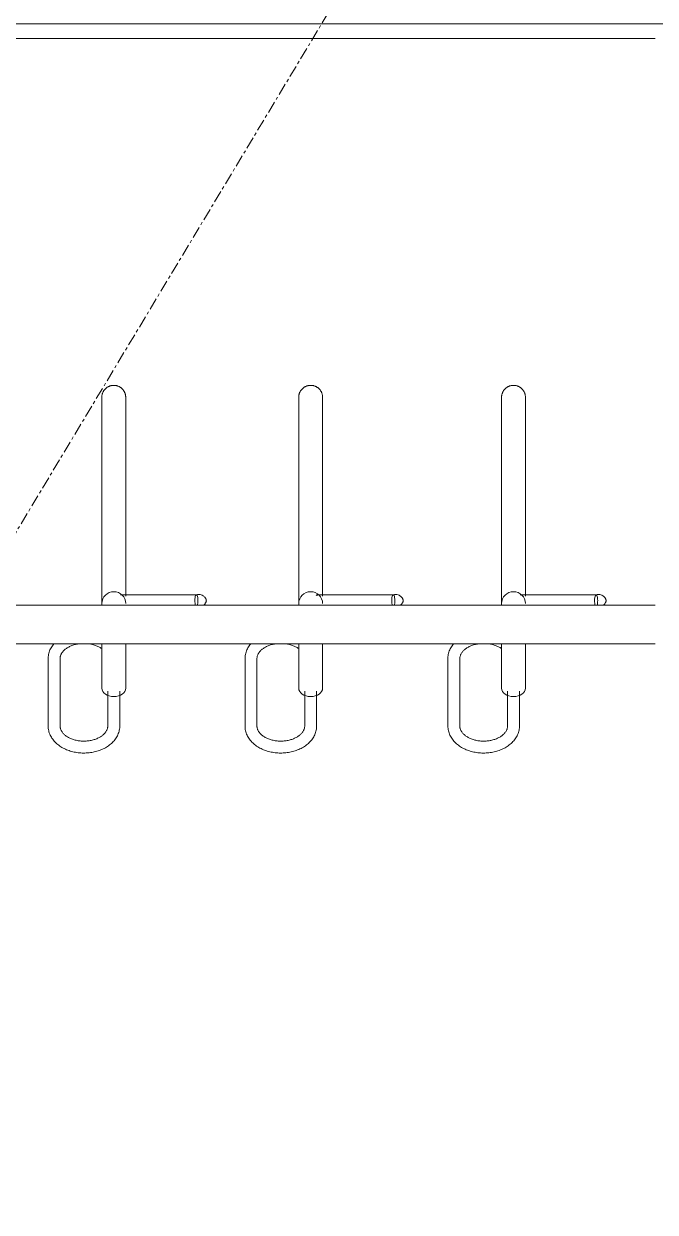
# Model space of a CAD drawing. Header units: inches. Extents: x 3268 to 7018, y 976 to 6708.
# Drawn here: x 4825.42 to 4851.88, y 3758.94 to 3808.77 of the extents above; entities that cross this region are included whole.
import ezdxf

# ---------------------------------------------------------------- set-up
doc = ezdxf.new("R2010")
doc.units = ezdxf.units.IN
doc.header["$MEASUREMENT"] = 0
doc.linetypes.add('Grid Line 1_2_', pattern=[0.875, 0.5, -0.125, 0.125, -0.125])
for name, color, linetype, lineweight in [('A-GENM', 13, 'Continuous', 9), ('A-WALL', 113, 'Continuous', 9), ('I-WALL', 2, 'Continuous', 9), ('S-GRID', 1, 'Continuous', 9)]:
    doc.layers.add(name, color=color, linetype=linetype, lineweight=lineweight)

# ---------------------------------------------------------------- blocks, each defined once
blk = doc.blocks.new('Bike File Wall - as Specified-6058706-Overall Retail Plan Opt 2')
at = {"layer": 'A-GENM'}
for p, q in [((4540.688, 3792.234), (4540.688, 3785.34)), ((4540.688, 3792.234), (4540.688, 3784.399)), ((4541.688, 3785.34), (4541.688, 3792.234)), ((4541.688, 3784.803), (4541.688, 3792.234)), ((4548.938, 3792.234), (4548.938, 3785.34)), ((4548.938, 3792.234), (4548.938, 3784.399)), ((4549.938, 3785.34), (4549.938, 3792.234)), ((4549.938, 3784.803), (4549.938, 3792.234)), ((4557.438, 3792.234), (4557.438, 3785.34)), ((4557.438, 3792.234), (4557.438, 3784.399)), ((4558.438, 3785.34), (4558.438, 3792.234)), ((4558.438, 3784.803), (4558.438, 3792.234)), ((4544.65, 3784.836), (4541.471, 3784.836)), ((4552.9, 3784.836), (4549.696, 3784.836)), ((4561.4, 3784.836), (4558.221, 3784.836)), ((4563.875, 3784.399), (4533.5, 3784.399)), ((4563.875, 3782.774), (4533.5, 3782.774)), ((4540.688, 3782.774), (4540.688, 3780.92)), ((4541.688, 3780.92), (4541.688, 3782.774)), ((4548.938, 3782.774), (4548.938, 3780.92)), ((4549.938, 3780.92), (4549.938, 3782.774)), ((4557.438, 3782.774), (4557.438, 3780.92)), ((4558.438, 3780.92), (4558.438, 3782.774)), ((4538.438, 3782.158), (4538.438, 3779.329)), ((4538.938, 3779.329), (4538.938, 3782.158)), ((4546.688, 3782.158), (4546.688, 3779.329)), ((4547.188, 3779.329), (4547.188, 3782.158)), ((4555.188, 3782.158), (4555.188, 3779.329)), ((4555.688, 3779.329), (4555.688, 3782.158)), ((4540.938, 3780.791), (4540.938, 3779.329)), ((4541.438, 3779.329), (4541.438, 3780.791)), ((4549.188, 3780.791), (4549.188, 3779.329)), ((4549.688, 3779.329), (4549.688, 3780.791)), ((4557.688, 3780.791), (4557.688, 3779.329)), ((4558.188, 3779.329), (4558.188, 3780.791))]:
    blk.add_line(p, q, dxfattribs=at)
at = {"layer": 'A-GENM', "flags": 128}
for points in [[(4540.688, 3793.113), (4540.688, 3793.133), (4540.689, 3793.153), (4540.691, 3793.173), (4540.694, 3793.192), (4540.698, 3793.212), (4540.702, 3793.232), (4540.707, 3793.251), (4540.713, 3793.27), (4540.72, 3793.289), (4540.727, 3793.307), (4540.735, 3793.326), (4540.744, 3793.344), (4540.754, 3793.361), (4540.764, 3793.378), (4540.775, 3793.395), (4540.787, 3793.411), (4540.799, 3793.427), (4540.812, 3793.442), (4540.825, 3793.457), (4540.839, 3793.471), (4540.854, 3793.485), (4540.869, 3793.498), (4540.885, 3793.511), (4540.901, 3793.522), (4540.918, 3793.533), (4540.935, 3793.544), (4540.952, 3793.554), (4540.97, 3793.563), (4540.988, 3793.571), (4541.007, 3793.579), (4541.025, 3793.586), (4541.044, 3793.592), (4541.064, 3793.597), (4541.083, 3793.602), (4541.103, 3793.605), (4541.123, 3793.608), (4541.143, 3793.611), (4541.162, 3793.612), (4541.182, 3793.613), (4541.202, 3793.613), (4541.222, 3793.612), (4541.242, 3793.61), (4541.262, 3793.607), (4541.282, 3793.604), (4541.301, 3793.6), (4541.321, 3793.595), (4541.34, 3793.589), (4541.359, 3793.583), (4541.378, 3793.575), (4541.396, 3793.567), (4541.414, 3793.559), (4541.432, 3793.549), (4541.449, 3793.539), (4541.466, 3793.528), (4541.482, 3793.517), (4541.498, 3793.505), (4541.513, 3793.492), (4541.528, 3793.479), (4541.543, 3793.465), (4541.557, 3793.45), (4541.57, 3793.435), (4541.582, 3793.42), (4541.594, 3793.404), (4541.606, 3793.387), (4541.616, 3793.37), (4541.626, 3793.353), (4541.636, 3793.335), (4541.644, 3793.317), (4541.652, 3793.299), (4541.659, 3793.28), (4541.665, 3793.261), (4541.671, 3793.242), (4541.676, 3793.223), (4541.68, 3793.203), (4541.683, 3793.183), (4541.685, 3793.163), (4541.687, 3793.144), (4541.688, 3793.124), (4541.688, 3793.113)], [(4548.938, 3793.113), (4548.938, 3793.133), (4548.939, 3793.153), (4548.941, 3793.173), (4548.944, 3793.192), (4548.948, 3793.212), (4548.952, 3793.232), (4548.957, 3793.251), (4548.963, 3793.27), (4548.97, 3793.289), (4548.977, 3793.307), (4548.985, 3793.326), (4548.994, 3793.344), (4549.004, 3793.361), (4549.014, 3793.378), (4549.025, 3793.395), (4549.037, 3793.411), (4549.049, 3793.427), (4549.062, 3793.442), (4549.075, 3793.457), (4549.089, 3793.471), (4549.104, 3793.485), (4549.119, 3793.498), (4549.135, 3793.511), (4549.151, 3793.522), (4549.168, 3793.533), (4549.185, 3793.544), (4549.202, 3793.554), (4549.22, 3793.563), (4549.238, 3793.571), (4549.257, 3793.579), (4549.275, 3793.586), (4549.294, 3793.592), (4549.314, 3793.597), (4549.333, 3793.602), (4549.353, 3793.605), (4549.373, 3793.608), (4549.393, 3793.611), (4549.412, 3793.612), (4549.432, 3793.613), (4549.452, 3793.613), (4549.472, 3793.612), (4549.492, 3793.61), (4549.512, 3793.607), (4549.532, 3793.604), (4549.551, 3793.6), (4549.571, 3793.595), (4549.59, 3793.589), (4549.609, 3793.583), (4549.628, 3793.575), (4549.646, 3793.567), (4549.664, 3793.559), (4549.682, 3793.549), (4549.699, 3793.539), (4549.716, 3793.528), (4549.732, 3793.517), (4549.748, 3793.505), (4549.763, 3793.492), (4549.778, 3793.479), (4549.793, 3793.465), (4549.807, 3793.45), (4549.82, 3793.435), (4549.832, 3793.42), (4549.844, 3793.404), (4549.856, 3793.387), (4549.866, 3793.37), (4549.876, 3793.353), (4549.886, 3793.335), (4549.894, 3793.317), (4549.902, 3793.299), (4549.909, 3793.28), (4549.915, 3793.261), (4549.921, 3793.242), (4549.926, 3793.223), (4549.93, 3793.203), (4549.933, 3793.183), (4549.935, 3793.163), (4549.937, 3793.144), (4549.938, 3793.124), (4549.938, 3793.113)], [(4557.438, 3793.113), (4557.438, 3793.133), (4557.439, 3793.153), (4557.441, 3793.173), (4557.444, 3793.192), (4557.448, 3793.212), (4557.452, 3793.232), (4557.457, 3793.251), (4557.463, 3793.27), (4557.47, 3793.289), (4557.477, 3793.307), (4557.485, 3793.326), (4557.494, 3793.344), (4557.504, 3793.361), (4557.514, 3793.378), (4557.525, 3793.395), (4557.537, 3793.411), (4557.549, 3793.427), (4557.562, 3793.442), (4557.575, 3793.457), (4557.589, 3793.471), (4557.604, 3793.485), (4557.619, 3793.498), (4557.635, 3793.511), (4557.651, 3793.522), (4557.668, 3793.533), (4557.685, 3793.544), (4557.702, 3793.554), (4557.72, 3793.563), (4557.738, 3793.571), (4557.757, 3793.579), (4557.775, 3793.586), (4557.794, 3793.592), (4557.814, 3793.597), (4557.833, 3793.602), (4557.853, 3793.605), (4557.873, 3793.608), (4557.893, 3793.611), (4557.912, 3793.612), (4557.932, 3793.613), (4557.952, 3793.613), (4557.972, 3793.612), (4557.992, 3793.61), (4558.012, 3793.607), (4558.032, 3793.604), (4558.051, 3793.6), (4558.071, 3793.595), (4558.09, 3793.589), (4558.109, 3793.583), (4558.128, 3793.575), (4558.146, 3793.567), (4558.164, 3793.559), (4558.182, 3793.549), (4558.199, 3793.539), (4558.216, 3793.528), (4558.232, 3793.517), (4558.248, 3793.505), (4558.263, 3793.492), (4558.278, 3793.479), (4558.293, 3793.465), (4558.307, 3793.45), (4558.32, 3793.435), (4558.332, 3793.42), (4558.344, 3793.404), (4558.356, 3793.387), (4558.366, 3793.37), (4558.376, 3793.353), (4558.386, 3793.335), (4558.394, 3793.317), (4558.402, 3793.299), (4558.409, 3793.28), (4558.415, 3793.261), (4558.421, 3793.242), (4558.426, 3793.223), (4558.43, 3793.203), (4558.433, 3793.183), (4558.435, 3793.163), (4558.437, 3793.144), (4558.438, 3793.124), (4558.438, 3793.113)], [(4540.688, 3792.234), (4540.688, 3792.317), (4540.688, 3792.397), (4540.688, 3792.473), (4540.688, 3792.545), (4540.688, 3792.613), (4540.688, 3792.677), (4540.688, 3792.738), (4540.688, 3792.794), (4540.688, 3792.845), (4540.688, 3792.893), (4540.688, 3792.936), (4540.688, 3792.974), (4540.688, 3793.008), (4540.688, 3793.037), (4540.688, 3793.061), (4540.688, 3793.081), (4540.688, 3793.096), (4540.688, 3793.106), (4540.688, 3793.112), (4540.688, 3793.113)], [(4540.688, 3793.113), (4540.688, 3793.11), (4540.688, 3793.103), (4540.688, 3793.091), (4540.688, 3793.074), (4540.688, 3793.053), (4540.688, 3793.027), (4540.688, 3792.996), (4540.688, 3792.96), (4540.688, 3792.92), (4540.688, 3792.876), (4540.688, 3792.827), (4540.688, 3792.774), (4540.688, 3792.716), (4540.688, 3792.654), (4540.688, 3792.589), (4540.688, 3792.519), (4540.688, 3792.445), (4540.688, 3792.368), (4540.688, 3792.287), (4540.688, 3792.234)], [(4541.688, 3792.234), (4541.688, 3792.317), (4541.688, 3792.397), (4541.688, 3792.473), (4541.688, 3792.545), (4541.688, 3792.613), (4541.688, 3792.677), (4541.688, 3792.738), (4541.688, 3792.794), (4541.688, 3792.845), (4541.688, 3792.893), (4541.688, 3792.936), (4541.688, 3792.974), (4541.688, 3793.008), (4541.688, 3793.037), (4541.688, 3793.061), (4541.688, 3793.081), (4541.688, 3793.096), (4541.688, 3793.106), (4541.688, 3793.112), (4541.688, 3793.113)], [(4541.688, 3793.113), (4541.688, 3793.11), (4541.688, 3793.103), (4541.688, 3793.091), (4541.688, 3793.074), (4541.688, 3793.053), (4541.688, 3793.027), (4541.688, 3792.996), (4541.688, 3792.96), (4541.688, 3792.92), (4541.688, 3792.876), (4541.688, 3792.827), (4541.688, 3792.774), (4541.688, 3792.716), (4541.688, 3792.654), (4541.688, 3792.589), (4541.688, 3792.519), (4541.688, 3792.445), (4541.688, 3792.368), (4541.688, 3792.287), (4541.688, 3792.234)], [(4548.938, 3792.234), (4548.938, 3792.317), (4548.938, 3792.397), (4548.938, 3792.473), (4548.938, 3792.545), (4548.938, 3792.613), (4548.938, 3792.677), (4548.938, 3792.738), (4548.938, 3792.794), (4548.938, 3792.845), (4548.938, 3792.893), (4548.938, 3792.936), (4548.938, 3792.974), (4548.938, 3793.008), (4548.938, 3793.037), (4548.938, 3793.061), (4548.938, 3793.081), (4548.938, 3793.096), (4548.938, 3793.106), (4548.938, 3793.112), (4548.938, 3793.113)], [(4548.938, 3793.113), (4548.938, 3793.11), (4548.938, 3793.103), (4548.938, 3793.091), (4548.938, 3793.074), (4548.938, 3793.053), (4548.938, 3793.027), (4548.938, 3792.996), (4548.938, 3792.96), (4548.938, 3792.92), (4548.938, 3792.876), (4548.938, 3792.827), (4548.938, 3792.774), (4548.938, 3792.716), (4548.938, 3792.654), (4548.938, 3792.589), (4548.938, 3792.519), (4548.938, 3792.445), (4548.938, 3792.368), (4548.938, 3792.287), (4548.938, 3792.234)], [(4549.938, 3792.234), (4549.938, 3792.317), (4549.938, 3792.397), (4549.938, 3792.473), (4549.938, 3792.545), (4549.938, 3792.613), (4549.938, 3792.677), (4549.938, 3792.738), (4549.938, 3792.794), (4549.938, 3792.845), (4549.938, 3792.893), (4549.938, 3792.936), (4549.938, 3792.974), (4549.938, 3793.008), (4549.938, 3793.037), (4549.938, 3793.061), (4549.938, 3793.081), (4549.938, 3793.096), (4549.938, 3793.106), (4549.938, 3793.112), (4549.938, 3793.113)], [(4549.938, 3793.113), (4549.938, 3793.11), (4549.938, 3793.103), (4549.938, 3793.091), (4549.938, 3793.074), (4549.938, 3793.053), (4549.938, 3793.027), (4549.938, 3792.996), (4549.938, 3792.96), (4549.938, 3792.92), (4549.938, 3792.876), (4549.938, 3792.827), (4549.938, 3792.774), (4549.938, 3792.716), (4549.938, 3792.654), (4549.938, 3792.589), (4549.938, 3792.519), (4549.938, 3792.445), (4549.938, 3792.368), (4549.938, 3792.287), (4549.938, 3792.234)], [(4557.438, 3792.234), (4557.438, 3792.317), (4557.438, 3792.397), (4557.438, 3792.473), (4557.438, 3792.545), (4557.438, 3792.613), (4557.438, 3792.677), (4557.438, 3792.738), (4557.438, 3792.794), (4557.438, 3792.845), (4557.438, 3792.893), (4557.438, 3792.936), (4557.438, 3792.974), (4557.438, 3793.008), (4557.438, 3793.037), (4557.438, 3793.061), (4557.438, 3793.081), (4557.438, 3793.096), (4557.438, 3793.106), (4557.438, 3793.112), (4557.438, 3793.113)], [(4557.438, 3793.113), (4557.438, 3793.11), (4557.438, 3793.103), (4557.438, 3793.091), (4557.438, 3793.074), (4557.438, 3793.053), (4557.438, 3793.027), (4557.438, 3792.996), (4557.438, 3792.96), (4557.438, 3792.92), (4557.438, 3792.876), (4557.438, 3792.827), (4557.438, 3792.774), (4557.438, 3792.716), (4557.438, 3792.654), (4557.438, 3792.589), (4557.438, 3792.519), (4557.438, 3792.445), (4557.438, 3792.368), (4557.438, 3792.287), (4557.438, 3792.234)], [(4558.438, 3792.234), (4558.438, 3792.317), (4558.438, 3792.397), (4558.438, 3792.473), (4558.438, 3792.545), (4558.438, 3792.613), (4558.438, 3792.677), (4558.438, 3792.738), (4558.438, 3792.794), (4558.438, 3792.845), (4558.438, 3792.893), (4558.438, 3792.936), (4558.438, 3792.974), (4558.438, 3793.008), (4558.438, 3793.037), (4558.438, 3793.061), (4558.438, 3793.081), (4558.438, 3793.096), (4558.438, 3793.106), (4558.438, 3793.112), (4558.438, 3793.113)], [(4558.438, 3793.113), (4558.438, 3793.11), (4558.438, 3793.103), (4558.438, 3793.091), (4558.438, 3793.074), (4558.438, 3793.053), (4558.438, 3793.027), (4558.438, 3792.996), (4558.438, 3792.96), (4558.438, 3792.92), (4558.438, 3792.876), (4558.438, 3792.827), (4558.438, 3792.774), (4558.438, 3792.716), (4558.438, 3792.654), (4558.438, 3792.589), (4558.438, 3792.519), (4558.438, 3792.445), (4558.438, 3792.368), (4558.438, 3792.287), (4558.438, 3792.234)], [(4540.688, 3784.521), (4540.688, 3784.547), (4540.688, 3784.578), (4540.688, 3784.613), (4540.688, 3784.653), (4540.688, 3784.698), (4540.688, 3784.747), (4540.688, 3784.8), (4540.688, 3784.858), (4540.688, 3784.919), (4540.688, 3784.985), (4540.688, 3785.055), (4540.688, 3785.128), (4540.688, 3785.206), (4540.688, 3785.287), (4540.688, 3785.34)], [(4541.688, 3785.34), (4541.688, 3785.257), (4541.688, 3785.177), (4541.688, 3785.101), (4541.688, 3785.029), (4541.688, 3784.961), (4541.688, 3784.896), (4541.688, 3784.836), (4541.688, 3784.78)], [(4548.938, 3784.698), (4548.938, 3784.747), (4548.938, 3784.8), (4548.938, 3784.858), (4548.938, 3784.919), (4548.938, 3784.985), (4548.938, 3785.055), (4548.938, 3785.128), (4548.938, 3785.206), (4548.938, 3785.287), (4548.938, 3785.34)], [(4549.938, 3785.34), (4549.938, 3785.257), (4549.938, 3785.177), (4549.938, 3785.101), (4549.938, 3785.029), (4549.938, 3784.961), (4549.938, 3784.896), (4549.938, 3784.836), (4549.938, 3784.78)], [(4557.438, 3784.521), (4557.438, 3784.547), (4557.438, 3784.578), (4557.438, 3784.613), (4557.438, 3784.653), (4557.438, 3784.698), (4557.438, 3784.747), (4557.438, 3784.8), (4557.438, 3784.858), (4557.438, 3784.919), (4557.438, 3784.985), (4557.438, 3785.055), (4557.438, 3785.128), (4557.438, 3785.206), (4557.438, 3785.287), (4557.438, 3785.34)], [(4558.438, 3785.34), (4558.438, 3785.257), (4558.438, 3785.177), (4558.438, 3785.101), (4558.438, 3785.029), (4558.438, 3784.961), (4558.438, 3784.896), (4558.438, 3784.836), (4558.438, 3784.78)], [(4544.646, 3784.835), (4544.696, 3784.846), (4544.75, 3784.848), (4544.802, 3784.842), (4544.851, 3784.83), (4544.893, 3784.812), (4544.929, 3784.792), (4544.957, 3784.77), (4544.98, 3784.75), (4544.998, 3784.731), (4545.013, 3784.713), (4545.024, 3784.698), (4545.033, 3784.684), (4545.04, 3784.671), (4545.045, 3784.66), (4545.05, 3784.65), (4545.054, 3784.642), (4545.057, 3784.634), (4545.059, 3784.627), (4545.061, 3784.622), (4545.062, 3784.616), (4545.064, 3784.612), (4545.065, 3784.608), (4545.066, 3784.604), (4545.066, 3784.601), (4545.067, 3784.598), (4545.067, 3784.596), (4545.068, 3784.594), (4545.068, 3784.593), (4545.068, 3784.591), (4545.068, 3784.59), (4545.068, 3784.589), (4545.068, 3784.588), (4545.068, 3784.588), (4545.069, 3784.587), (4545.069, 3784.587)], [(4552.896, 3784.835), (4552.946, 3784.846), (4553, 3784.848), (4553.052, 3784.842), (4553.101, 3784.83), (4553.143, 3784.812), (4553.179, 3784.792), (4553.207, 3784.77), (4553.23, 3784.75), (4553.248, 3784.731), (4553.263, 3784.713), (4553.274, 3784.698), (4553.283, 3784.684), (4553.29, 3784.671), (4553.295, 3784.66), (4553.3, 3784.65), (4553.304, 3784.642), (4553.307, 3784.634), (4553.309, 3784.627), (4553.311, 3784.622), (4553.312, 3784.616), (4553.314, 3784.612), (4553.315, 3784.608), (4553.316, 3784.604), (4553.316, 3784.601), (4553.317, 3784.598), (4553.317, 3784.596), (4553.318, 3784.594), (4553.318, 3784.593), (4553.318, 3784.591), (4553.318, 3784.59), (4553.318, 3784.589), (4553.318, 3784.588), (4553.318, 3784.588), (4553.319, 3784.587), (4553.319, 3784.587)], [(4561.396, 3784.835), (4561.446, 3784.846), (4561.5, 3784.848), (4561.552, 3784.842), (4561.601, 3784.83), (4561.643, 3784.812), (4561.679, 3784.792), (4561.707, 3784.77), (4561.73, 3784.75), (4561.748, 3784.731), (4561.763, 3784.713), (4561.774, 3784.698), (4561.783, 3784.684), (4561.79, 3784.671), (4561.795, 3784.66), (4561.8, 3784.65), (4561.804, 3784.642), (4561.807, 3784.634), (4561.809, 3784.627), (4561.811, 3784.622), (4561.812, 3784.616), (4561.814, 3784.612), (4561.815, 3784.608), (4561.816, 3784.604), (4561.816, 3784.601), (4561.817, 3784.598), (4561.817, 3784.596), (4561.818, 3784.594), (4561.818, 3784.593), (4561.818, 3784.591), (4561.818, 3784.59), (4561.818, 3784.589), (4561.818, 3784.588), (4561.818, 3784.588), (4561.819, 3784.587), (4561.819, 3784.587)], [(4540.693, 3784.391), (4540.69, 3784.41), (4540.689, 3784.43), (4540.688, 3784.45), (4540.688, 3784.461)], [(4544.957, 3784.402), (4544.98, 3784.422), (4544.998, 3784.441), (4545.013, 3784.459), (4545.024, 3784.474), (4545.033, 3784.488), (4545.04, 3784.501), (4545.045, 3784.512), (4545.05, 3784.522), (4545.054, 3784.53), (4545.057, 3784.538), (4545.059, 3784.545), (4545.061, 3784.551), (4545.062, 3784.556), (4545.064, 3784.56), (4545.065, 3784.564), (4545.066, 3784.568), (4545.066, 3784.571), (4545.067, 3784.574), (4545.067, 3784.576), (4545.068, 3784.578), (4545.068, 3784.58), (4545.068, 3784.581), (4545.068, 3784.582), (4545.068, 3784.583), (4545.068, 3784.584), (4545.068, 3784.585), (4545.069, 3784.585), (4545.069, 3784.585)], [(4549.938, 3784.566), (4549.938, 3784.537), (4549.938, 3784.512)], [(4553.207, 3784.402), (4553.23, 3784.422), (4553.248, 3784.441), (4553.263, 3784.459), (4553.274, 3784.474), (4553.283, 3784.488), (4553.29, 3784.501), (4553.295, 3784.512), (4553.3, 3784.522), (4553.304, 3784.53), (4553.307, 3784.538), (4553.309, 3784.545), (4553.311, 3784.551), (4553.312, 3784.556), (4553.314, 3784.56), (4553.315, 3784.564), (4553.316, 3784.568), (4553.316, 3784.571), (4553.317, 3784.574), (4553.317, 3784.576), (4553.318, 3784.578), (4553.318, 3784.58), (4553.318, 3784.581), (4553.318, 3784.582), (4553.318, 3784.583), (4553.318, 3784.584), (4553.318, 3784.585), (4553.319, 3784.585), (4553.319, 3784.585)], [(4557.443, 3784.391), (4557.44, 3784.41), (4557.439, 3784.43), (4557.438, 3784.45), (4557.438, 3784.461)], [(4561.707, 3784.402), (4561.73, 3784.422), (4561.748, 3784.441), (4561.763, 3784.459), (4561.774, 3784.474), (4561.783, 3784.488), (4561.79, 3784.501), (4561.795, 3784.512), (4561.8, 3784.522), (4561.804, 3784.53), (4561.807, 3784.538), (4561.809, 3784.545), (4561.811, 3784.551), (4561.812, 3784.556), (4561.814, 3784.56), (4561.815, 3784.564), (4561.816, 3784.568), (4561.816, 3784.571), (4561.817, 3784.574), (4561.817, 3784.576), (4561.818, 3784.578), (4561.818, 3784.58), (4561.818, 3784.581), (4561.818, 3784.582), (4561.818, 3784.583), (4561.818, 3784.584), (4561.818, 3784.585), (4561.819, 3784.585), (4561.819, 3784.585)], [(4538.676, 3782.775), (4538.644, 3782.736), (4538.614, 3782.695), (4538.586, 3782.653), (4538.56, 3782.61), (4538.537, 3782.566), (4538.515, 3782.521), (4538.497, 3782.475), (4538.48, 3782.428), (4538.466, 3782.38), (4538.455, 3782.332), (4538.447, 3782.283), (4538.441, 3782.234), (4538.438, 3782.184), (4538.438, 3782.158)], [(4538.938, 3782.158), (4538.938, 3782.179), (4538.94, 3782.2), (4538.943, 3782.222), (4538.948, 3782.243), (4538.953, 3782.264), (4538.96, 3782.286), (4538.968, 3782.308), (4538.978, 3782.33), (4538.989, 3782.352), (4539.001, 3782.374), (4539.015, 3782.396), (4539.03, 3782.418), (4539.047, 3782.44), (4539.066, 3782.461), (4539.086, 3782.483), (4539.107, 3782.504), (4539.13, 3782.525), (4539.155, 3782.546), (4539.181, 3782.566), (4539.208, 3782.586), (4539.237, 3782.605), (4539.268, 3782.623), (4539.299, 3782.641), (4539.332, 3782.658), (4539.366, 3782.674), (4539.401, 3782.689), (4539.437, 3782.703), (4539.474, 3782.717), (4539.512, 3782.729), (4539.551, 3782.741), (4539.591, 3782.751), (4539.631, 3782.76), (4539.672, 3782.768), (4539.714, 3782.775)], [(4540.181, 3782.772), (4540.222, 3782.764), (4540.263, 3782.756), (4540.303, 3782.746), (4540.343, 3782.735), (4540.381, 3782.724), (4540.419, 3782.711), (4540.455, 3782.697), (4540.491, 3782.682), (4540.526, 3782.667), (4540.559, 3782.65), (4540.591, 3782.633), (4540.622, 3782.615), (4540.652, 3782.596), (4540.68, 3782.577)], [(4546.926, 3782.775), (4546.894, 3782.736), (4546.864, 3782.695), (4546.836, 3782.653), (4546.81, 3782.61), (4546.787, 3782.566), (4546.765, 3782.521), (4546.747, 3782.475), (4546.73, 3782.428), (4546.716, 3782.38), (4546.705, 3782.332), (4546.697, 3782.283), (4546.691, 3782.234), (4546.688, 3782.184), (4546.688, 3782.158)], [(4547.188, 3782.158), (4547.188, 3782.179), (4547.19, 3782.2), (4547.193, 3782.222), (4547.198, 3782.243), (4547.203, 3782.264), (4547.21, 3782.286), (4547.218, 3782.308), (4547.228, 3782.33), (4547.239, 3782.352), (4547.251, 3782.374), (4547.265, 3782.396), (4547.28, 3782.418), (4547.297, 3782.44), (4547.316, 3782.461), (4547.336, 3782.483), (4547.357, 3782.504), (4547.38, 3782.525), (4547.405, 3782.546), (4547.431, 3782.566), (4547.458, 3782.586), (4547.487, 3782.605), (4547.518, 3782.623), (4547.549, 3782.641), (4547.582, 3782.658), (4547.616, 3782.674), (4547.651, 3782.689), (4547.687, 3782.703), (4547.724, 3782.717), (4547.762, 3782.729), (4547.801, 3782.741), (4547.841, 3782.751), (4547.881, 3782.76), (4547.922, 3782.768), (4547.964, 3782.775)], [(4548.431, 3782.772), (4548.472, 3782.764), (4548.513, 3782.756), (4548.553, 3782.746), (4548.593, 3782.735), (4548.631, 3782.724), (4548.669, 3782.711), (4548.705, 3782.697), (4548.741, 3782.682), (4548.776, 3782.667), (4548.809, 3782.65), (4548.841, 3782.633), (4548.872, 3782.615), (4548.902, 3782.596), (4548.93, 3782.577)], [(4555.426, 3782.775), (4555.394, 3782.736), (4555.364, 3782.695), (4555.336, 3782.653), (4555.31, 3782.61), (4555.287, 3782.566), (4555.265, 3782.521), (4555.247, 3782.475), (4555.23, 3782.428), (4555.216, 3782.38), (4555.205, 3782.332), (4555.197, 3782.283), (4555.191, 3782.234), (4555.188, 3782.184), (4555.188, 3782.158)], [(4555.688, 3782.158), (4555.688, 3782.179), (4555.69, 3782.2), (4555.693, 3782.222), (4555.698, 3782.243), (4555.703, 3782.264), (4555.71, 3782.286), (4555.718, 3782.308), (4555.728, 3782.33), (4555.739, 3782.352), (4555.751, 3782.374), (4555.765, 3782.396), (4555.78, 3782.418), (4555.797, 3782.44), (4555.816, 3782.461), (4555.836, 3782.483), (4555.857, 3782.504), (4555.88, 3782.525), (4555.905, 3782.546), (4555.931, 3782.566), (4555.958, 3782.586), (4555.987, 3782.605), (4556.018, 3782.623), (4556.049, 3782.641), (4556.082, 3782.658), (4556.116, 3782.674), (4556.151, 3782.689), (4556.187, 3782.703), (4556.224, 3782.717), (4556.262, 3782.729), (4556.301, 3782.741), (4556.341, 3782.751), (4556.381, 3782.76), (4556.422, 3782.768), (4556.464, 3782.775)], [(4556.931, 3782.772), (4556.972, 3782.764), (4557.013, 3782.756), (4557.053, 3782.746), (4557.093, 3782.735), (4557.131, 3782.724), (4557.169, 3782.711), (4557.205, 3782.697), (4557.241, 3782.682), (4557.276, 3782.667), (4557.309, 3782.65), (4557.341, 3782.633), (4557.372, 3782.615), (4557.402, 3782.596), (4557.43, 3782.577)], [(4538.438, 3779.329), (4538.439, 3779.28), (4538.443, 3779.231), (4538.45, 3779.182), (4538.46, 3779.133), (4538.472, 3779.085), (4538.487, 3779.037), (4538.505, 3778.991), (4538.525, 3778.945), (4538.547, 3778.901), (4538.572, 3778.857), (4538.599, 3778.814), (4538.628, 3778.773), (4538.659, 3778.733), (4538.692, 3778.694), (4538.727, 3778.656), (4538.763, 3778.62), (4538.801, 3778.585), (4538.841, 3778.552), (4538.883, 3778.52), (4538.925, 3778.489), (4538.97, 3778.46), (4539.015, 3778.432), (4539.062, 3778.406), (4539.11, 3778.381), (4539.159, 3778.358), (4539.209, 3778.336), (4539.26, 3778.316), (4539.312, 3778.297), (4539.365, 3778.28), (4539.419, 3778.264), (4539.473, 3778.25), (4539.528, 3778.238), (4539.583, 3778.227), (4539.639, 3778.218), (4539.695, 3778.21), (4539.752, 3778.204), (4539.808, 3778.2), (4539.865, 3778.197), (4539.922, 3778.196), (4539.98, 3778.196), (4540.037, 3778.198), (4540.093, 3778.201), (4540.15, 3778.207), (4540.206, 3778.214), (4540.263, 3778.222), (4540.318, 3778.232), (4540.373, 3778.244), (4540.428, 3778.257), (4540.482, 3778.271), (4540.535, 3778.288), (4540.587, 3778.306), (4540.639, 3778.325), (4540.69, 3778.346), (4540.739, 3778.368), (4540.788, 3778.392), (4540.835, 3778.418), (4540.882, 3778.445), (4540.927, 3778.473), (4540.97, 3778.503), (4541.012, 3778.534), (4541.053, 3778.567), (4541.092, 3778.601), (4541.13, 3778.637), (4541.165, 3778.674), (4541.199, 3778.712), (4541.231, 3778.751), (4541.261, 3778.792), (4541.29, 3778.834), (4541.315, 3778.877), (4541.339, 3778.921), (4541.36, 3778.966), (4541.379, 3779.012), (4541.395, 3779.059), (4541.409, 3779.107), (4541.42, 3779.155), (4541.429, 3779.204), (4541.435, 3779.253), (4541.437, 3779.303), (4541.438, 3779.329)], [(4540.938, 3779.329), (4540.937, 3779.308), (4540.935, 3779.287), (4540.932, 3779.266), (4540.928, 3779.244), (4540.923, 3779.223), (4540.916, 3779.201), (4540.908, 3779.179), (4540.898, 3779.157), (4540.887, 3779.135), (4540.875, 3779.113), (4540.861, 3779.091), (4540.845, 3779.069), (4540.828, 3779.047), (4540.81, 3779.026), (4540.79, 3779.004), (4540.768, 3778.983), (4540.745, 3778.962), (4540.721, 3778.941), (4540.695, 3778.921), (4540.667, 3778.901), (4540.638, 3778.882), (4540.608, 3778.864), (4540.577, 3778.846), (4540.544, 3778.829), (4540.51, 3778.813), (4540.475, 3778.798), (4540.439, 3778.784), (4540.401, 3778.77), (4540.363, 3778.758), (4540.325, 3778.747), (4540.285, 3778.736), (4540.244, 3778.727), (4540.203, 3778.719), (4540.162, 3778.712), (4540.12, 3778.706), (4540.078, 3778.702), (4540.035, 3778.699), (4539.992, 3778.696), (4539.949, 3778.696), (4539.907, 3778.696), (4539.864, 3778.697), (4539.821, 3778.7), (4539.778, 3778.704), (4539.736, 3778.709), (4539.695, 3778.715), (4539.653, 3778.723), (4539.613, 3778.731), (4539.572, 3778.741), (4539.533, 3778.752), (4539.495, 3778.763), (4539.457, 3778.776), (4539.42, 3778.79), (4539.385, 3778.805), (4539.35, 3778.821), (4539.317, 3778.837), (4539.284, 3778.854), (4539.253, 3778.872), (4539.224, 3778.891), (4539.196, 3778.91), (4539.169, 3778.93), (4539.144, 3778.951), (4539.12, 3778.971), (4539.097, 3778.993), (4539.076, 3779.014), (4539.057, 3779.036), (4539.039, 3779.058), (4539.023, 3779.08), (4539.008, 3779.102), (4538.995, 3779.124), (4538.983, 3779.146), (4538.973, 3779.167), (4538.964, 3779.189), (4538.957, 3779.211), (4538.95, 3779.233), (4538.945, 3779.254), (4538.942, 3779.275), (4538.939, 3779.297), (4538.938, 3779.318), (4538.938, 3779.329)], [(4546.688, 3779.329), (4546.689, 3779.28), (4546.693, 3779.231), (4546.7, 3779.182), (4546.71, 3779.133), (4546.722, 3779.085), (4546.737, 3779.037), (4546.755, 3778.991), (4546.775, 3778.945), (4546.797, 3778.901), (4546.822, 3778.857), (4546.849, 3778.814), (4546.878, 3778.773), (4546.909, 3778.733), (4546.942, 3778.694), (4546.977, 3778.656), (4547.013, 3778.62), (4547.051, 3778.585), (4547.091, 3778.552), (4547.133, 3778.52), (4547.175, 3778.489), (4547.22, 3778.46), (4547.265, 3778.432), (4547.312, 3778.406), (4547.36, 3778.381), (4547.409, 3778.358), (4547.459, 3778.336), (4547.51, 3778.316), (4547.562, 3778.297), (4547.615, 3778.28), (4547.669, 3778.264), (4547.723, 3778.25), (4547.778, 3778.238), (4547.833, 3778.227), (4547.889, 3778.218), (4547.945, 3778.21), (4548.002, 3778.204), (4548.058, 3778.2), (4548.115, 3778.197), (4548.172, 3778.196), (4548.23, 3778.196), (4548.287, 3778.198), (4548.343, 3778.201), (4548.4, 3778.207), (4548.456, 3778.214), (4548.513, 3778.222), (4548.568, 3778.232), (4548.623, 3778.244), (4548.678, 3778.257), (4548.732, 3778.271), (4548.785, 3778.288), (4548.837, 3778.306), (4548.889, 3778.325), (4548.94, 3778.346), (4548.989, 3778.368), (4549.038, 3778.392), (4549.085, 3778.418), (4549.132, 3778.445), (4549.177, 3778.473), (4549.22, 3778.503), (4549.262, 3778.534), (4549.303, 3778.567), (4549.342, 3778.601), (4549.38, 3778.637), (4549.415, 3778.674), (4549.449, 3778.712), (4549.481, 3778.751), (4549.511, 3778.792), (4549.54, 3778.834), (4549.565, 3778.877), (4549.589, 3778.921), (4549.61, 3778.966), (4549.629, 3779.012), (4549.645, 3779.059), (4549.659, 3779.107), (4549.67, 3779.155), (4549.679, 3779.204), (4549.685, 3779.253), (4549.687, 3779.303), (4549.688, 3779.329)], [(4549.188, 3779.329), (4549.187, 3779.308), (4549.185, 3779.287), (4549.182, 3779.266), (4549.178, 3779.244), (4549.173, 3779.223), (4549.166, 3779.201), (4549.158, 3779.179), (4549.148, 3779.157), (4549.137, 3779.135), (4549.125, 3779.113), (4549.111, 3779.091), (4549.095, 3779.069), (4549.078, 3779.047), (4549.06, 3779.026), (4549.04, 3779.004), (4549.018, 3778.983), (4548.995, 3778.962), (4548.971, 3778.941), (4548.945, 3778.921), (4548.917, 3778.901), (4548.888, 3778.882), (4548.858, 3778.864), (4548.827, 3778.846), (4548.794, 3778.829), (4548.76, 3778.813), (4548.725, 3778.798), (4548.689, 3778.784), (4548.651, 3778.77), (4548.613, 3778.758), (4548.575, 3778.747), (4548.535, 3778.736), (4548.494, 3778.727), (4548.453, 3778.719), (4548.412, 3778.712), (4548.37, 3778.706), (4548.328, 3778.702), (4548.285, 3778.699), (4548.242, 3778.696), (4548.199, 3778.696), (4548.157, 3778.696), (4548.114, 3778.697), (4548.071, 3778.7), (4548.028, 3778.704), (4547.986, 3778.709), (4547.945, 3778.715), (4547.903, 3778.723), (4547.863, 3778.731), (4547.822, 3778.741), (4547.783, 3778.752), (4547.745, 3778.763), (4547.707, 3778.776), (4547.67, 3778.79), (4547.635, 3778.805), (4547.6, 3778.821), (4547.567, 3778.837), (4547.534, 3778.854), (4547.503, 3778.872), (4547.474, 3778.891), (4547.446, 3778.91), (4547.419, 3778.93), (4547.394, 3778.951), (4547.37, 3778.971), (4547.347, 3778.993), (4547.326, 3779.014), (4547.307, 3779.036), (4547.289, 3779.058), (4547.273, 3779.08), (4547.258, 3779.102), (4547.245, 3779.124), (4547.233, 3779.146), (4547.223, 3779.167), (4547.214, 3779.189), (4547.207, 3779.211), (4547.2, 3779.233), (4547.195, 3779.254), (4547.192, 3779.275), (4547.189, 3779.297), (4547.188, 3779.318), (4547.188, 3779.329)], [(4555.188, 3779.329), (4555.189, 3779.28), (4555.193, 3779.231), (4555.2, 3779.182), (4555.21, 3779.133), (4555.222, 3779.085), (4555.237, 3779.037), (4555.255, 3778.991), (4555.275, 3778.945), (4555.297, 3778.901), (4555.322, 3778.857), (4555.349, 3778.814), (4555.378, 3778.773), (4555.409, 3778.733), (4555.442, 3778.694), (4555.477, 3778.656), (4555.513, 3778.62), (4555.551, 3778.585), (4555.591, 3778.552), (4555.633, 3778.52), (4555.675, 3778.489), (4555.72, 3778.46), (4555.765, 3778.432), (4555.812, 3778.406), (4555.86, 3778.381), (4555.909, 3778.358), (4555.959, 3778.336), (4556.01, 3778.316), (4556.062, 3778.297), (4556.115, 3778.28), (4556.169, 3778.264), (4556.223, 3778.25), (4556.278, 3778.238), (4556.333, 3778.227), (4556.389, 3778.218), (4556.445, 3778.21), (4556.502, 3778.204), (4556.558, 3778.2), (4556.615, 3778.197), (4556.672, 3778.196), (4556.73, 3778.196), (4556.787, 3778.198), (4556.843, 3778.201), (4556.9, 3778.207), (4556.956, 3778.214), (4557.013, 3778.222), (4557.068, 3778.232), (4557.123, 3778.244), (4557.178, 3778.257), (4557.232, 3778.271), (4557.285, 3778.288), (4557.337, 3778.306), (4557.389, 3778.325), (4557.44, 3778.346), (4557.489, 3778.368), (4557.538, 3778.392), (4557.585, 3778.418), (4557.632, 3778.445), (4557.677, 3778.473), (4557.72, 3778.503), (4557.762, 3778.534), (4557.803, 3778.567), (4557.842, 3778.601), (4557.88, 3778.637), (4557.915, 3778.674), (4557.949, 3778.712), (4557.981, 3778.751), (4558.011, 3778.792), (4558.04, 3778.834), (4558.065, 3778.877), (4558.089, 3778.921), (4558.11, 3778.966), (4558.129, 3779.012), (4558.145, 3779.059), (4558.159, 3779.107), (4558.17, 3779.155), (4558.179, 3779.204), (4558.185, 3779.253), (4558.187, 3779.303), (4558.188, 3779.329)], [(4557.688, 3779.329), (4557.687, 3779.308), (4557.685, 3779.287), (4557.682, 3779.266), (4557.678, 3779.244), (4557.673, 3779.223), (4557.666, 3779.201), (4557.658, 3779.179), (4557.648, 3779.157), (4557.637, 3779.135), (4557.625, 3779.113), (4557.611, 3779.091), (4557.595, 3779.069), (4557.578, 3779.047), (4557.56, 3779.026), (4557.54, 3779.004), (4557.518, 3778.983), (4557.495, 3778.962), (4557.471, 3778.941), (4557.445, 3778.921), (4557.417, 3778.901), (4557.388, 3778.882), (4557.358, 3778.864), (4557.327, 3778.846), (4557.294, 3778.829), (4557.26, 3778.813), (4557.225, 3778.798), (4557.189, 3778.784), (4557.151, 3778.77), (4557.113, 3778.758), (4557.075, 3778.747), (4557.035, 3778.736), (4556.994, 3778.727), (4556.953, 3778.719), (4556.912, 3778.712), (4556.87, 3778.706), (4556.828, 3778.702), (4556.785, 3778.699), (4556.742, 3778.696), (4556.699, 3778.696), (4556.657, 3778.696), (4556.614, 3778.697), (4556.571, 3778.7), (4556.528, 3778.704), (4556.486, 3778.709), (4556.445, 3778.715), (4556.403, 3778.723), (4556.363, 3778.731), (4556.322, 3778.741), (4556.283, 3778.752), (4556.245, 3778.763), (4556.207, 3778.776), (4556.17, 3778.79), (4556.135, 3778.805), (4556.1, 3778.821), (4556.067, 3778.837), (4556.034, 3778.854), (4556.003, 3778.872), (4555.974, 3778.891), (4555.946, 3778.91), (4555.919, 3778.93), (4555.894, 3778.951), (4555.87, 3778.971), (4555.847, 3778.993), (4555.826, 3779.014), (4555.807, 3779.036), (4555.789, 3779.058), (4555.773, 3779.08), (4555.758, 3779.102), (4555.745, 3779.124), (4555.733, 3779.146), (4555.723, 3779.167), (4555.714, 3779.189), (4555.707, 3779.211), (4555.7, 3779.233), (4555.695, 3779.254), (4555.692, 3779.275), (4555.689, 3779.297), (4555.688, 3779.318), (4555.688, 3779.329)]]:
    blk.add_lwpolyline(points, dxfattribs=at)
at = {"layer": 'A-GENM'}
for centre in [(4541.188, 3784.461), (4549.438, 3784.461), (4557.938, 3784.461)]:
    blk.add_arc(centre, 0.5, 0, 180, dxfattribs=at)
for centre, major_axis, ratio, start_param, end_param in [((4544.65, 3784.586), (0, 0.25), 0.258819, 4.712389, 7.853982), ((4549.696, 3784.586), (0, 0.25), 0.258819, 5.759587, 6.806784), ((4552.9, 3784.586), (0, 0.25), 0.258819, 4.712389, 7.853982), ((4561.4, 3784.586), (0, 0.25), 0.258819, 4.712389, 7.853982), ((4544.65, 3784.586), (0, 0.25), 0.258819, 1.570796, 2.477696), ((4544.65, 3784.586), (0, 0.25), 0.258819, 3.805489, 4.712389), ((4552.9, 3784.586), (0, 0.25), 0.258819, 1.570796, 2.477696), ((4552.9, 3784.586), (0, 0.25), 0.258819, 3.805489, 4.712389), ((4561.4, 3784.586), (0, 0.25), 0.258819, 1.570796, 2.477696), ((4561.4, 3784.586), (0, 0.25), 0.258819, 3.805489, 4.712389), ((4541.188, 3780.92), (0.5, 0), 0.707107, 3.141593, 6.283185), ((4549.438, 3780.92), (0.5, 0), 0.707107, 3.141593, 6.283185), ((4557.938, 3780.92), (0.5, 0), 0.707107, 3.141593, 6.283185)]:
    blk.add_ellipse(centre, major_axis=major_axis, ratio=ratio, start_param=start_param, end_param=end_param, dxfattribs=at)

msp = doc.modelspace()

# ---------------------------------------------------------------- linework, layer by layer
at = {"layer": 'A-WALL'}
msp.add_line((4879, 3808.774), (4772.625, 3808.774), dxfattribs=at)
at = {"layer": 'I-WALL', "lineweight": 15}
msp.add_line((4821.5, 3808.149), (4851.875, 3808.149), dxfattribs=at)
at = {"layer": 'S-GRID', "linetype": 'Grid Line 1_2_'}
msp.add_line((6135.173, 5967.798), (4619.276, 3444.923), dxfattribs=at)

# ---------------------------------------------------------------- block references
at = {"layer": 'A-GENM'}
msp.add_blockref('Bike File Wall - as Specified-6058706-Overall Retail Plan Opt 2', (288, 0), dxfattribs=at)

doc.saveas('drawing.dxf')
